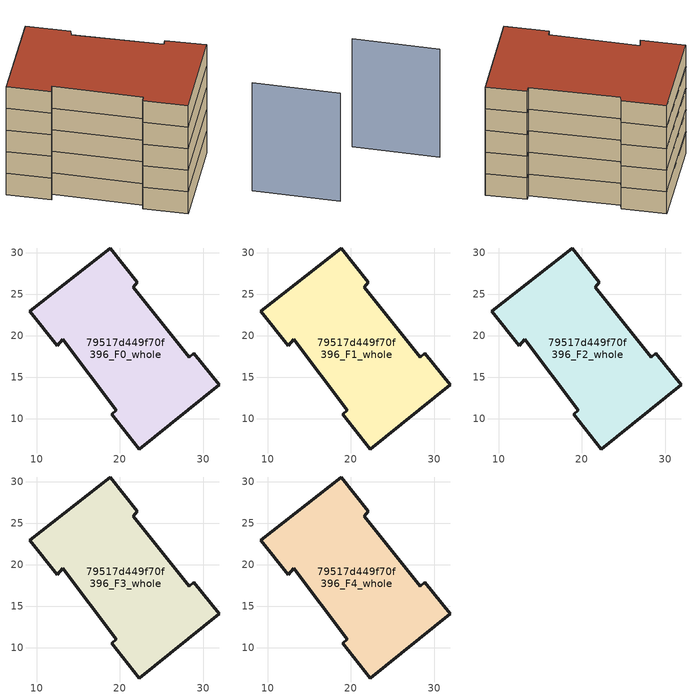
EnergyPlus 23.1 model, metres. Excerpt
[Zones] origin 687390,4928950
79517d449f70f396_F0_whole
 floor ground (EU_floor_Construction): 22.11,26.4 21.62,25.81 28.31,17.4 28.87,17.91 31.92,14.11 22.3,6.39 19.01,10.54 19.57,11.04 13.16,19.56 12.46,18.79 9.19,22.94 18.84,30.54 z0
 wall outside (EU_wall_Construction): 18.84,30.54 9.19,22.94 12.46,18.79 13.16,19.56 19.57,11.04 19.01,10.54 22.3,6.39 31.92,14.11 28.87,17.91 28.31,17.4 21.62,25.81 22.11,26.4 18.84,30.54 z0:3
79517d449f70f396_F1_whole
 floor to 79517d449f70f396_F0_whole (EU_floor_Construction): 22.11,26.4 21.62,25.81 28.31,17.4 28.87,17.91 31.92,14.11 22.3,6.39 19.01,10.54 19.57,11.04 13.16,19.56 12.46,18.79 9.19,22.94 18.84,30.54 z3
 wall outside (EU_wall_Construction): 18.84,30.54 9.19,22.94 12.46,18.79 13.16,19.56 19.57,11.04 19.01,10.54 22.3,6.39 31.92,14.11 28.87,17.91 28.31,17.4 21.62,25.81 22.11,26.4 18.84,30.54 z3:6
79517d449f70f396_F2_whole
 floor to 79517d449f70f396_F1_whole (EU_floor_Construction): 22.11,26.4 21.62,25.81 28.31,17.4 28.87,17.91 31.92,14.11 22.3,6.39 19.01,10.54 19.57,11.04 13.16,19.56 12.46,18.79 9.19,22.94 18.84,30.54 z6
 wall outside (EU_wall_Construction): 18.84,30.54 9.19,22.94 12.46,18.79 13.16,19.56 19.57,11.04 19.01,10.54 22.3,6.39 31.92,14.11 28.87,17.91 28.31,17.4 21.62,25.81 22.11,26.4 18.84,30.54 z6:9
79517d449f70f396_F3_whole
 floor to 79517d449f70f396_F2_whole (EU_floor_Construction): 22.11,26.4 21.62,25.81 28.31,17.4 28.87,17.91 31.92,14.11 22.3,6.39 19.01,10.54 19.57,11.04 13.16,19.56 12.46,18.79 9.19,22.94 18.84,30.54 z9
 wall outside (EU_wall_Construction): 18.84,30.54 9.19,22.94 12.46,18.79 13.16,19.56 19.57,11.04 19.01,10.54 22.3,6.39 31.92,14.11 28.87,17.91 28.31,17.4 21.62,25.81 22.11,26.4 18.84,30.54 z9:12
79517d449f70f396_F4_whole
 floor to 79517d449f70f396_F3_whole (EU_floor_Construction): 22.11,26.4 21.62,25.81 28.31,17.4 28.87,17.91 31.92,14.11 22.3,6.39 19.01,10.54 19.57,11.04 13.16,19.56 12.46,18.79 9.19,22.94 18.84,30.54 z12
 wall outside (EU_wall_Construction): 18.84,30.54 9.19,22.94 12.46,18.79 13.16,19.56 19.57,11.04 19.01,10.54 22.3,6.39 31.92,14.11 28.87,17.91 28.31,17.4 21.62,25.81 22.11,26.4 18.84,30.54 z12:15
 roof outside (EU_roof_Construction): 31.92,14.11 28.87,17.91 28.31,17.4 21.62,25.81 22.11,26.4 18.84,30.54 9.19,22.94 12.46,18.79 13.16,19.56 19.57,11.04 19.01,10.54 22.3,6.39 z15
shading: 36.9,-3.2 30.79,5.02 z0:15
[Building]
EU S2 Campaign: North Axis=0; Terrain=City; Solar Distribution=FullExterior
[Site:Location]
Bologna: Latitude=44.5; Longitude=11.25; Time Zone=1; Elevation=37
[SizingPeriod:WeatherFileDays]
AnnualSizingPeriod: Begin Month=1; Begin Day of Month=1; End Month=12; End Day of Month=31; Day of Week for Start Day=Monday; Use Weather File Daylight Saving Period=No; Use Weather File Rain and Snow Indicators=No
[MATERIAL]
EU_InternalMass_Material: Roughness=MediumRough; Thickness=0.1; Conductivity=1; Density=1800; Specific Heat=900; Thermal Absorptance=0.9; Solar Absorptance=0.7; Visible Absorptance=0.7
[MATERIAL:NOMASS] Roughness=MediumRough; Thermal Absorptance=0.9; Solar Absorptance=0.7; Visible Absorptance=0.7
Name | Thermal Resistance
EU_wall_NoMass | 0.905828
EU_roof_NoMass | 0.37593
EU_floor_NoMass | 0.67114
[CONSTRUCTION]
EU_wall_Construction: EU_wall_NoMass
EU_roof_Construction: EU_roof_NoMass
EU_floor_Construction: EU_floor_NoMass
EU_InternalMass_Construction: EU_InternalMass_Material
[ZONE] Type=1; Multiplier=1; Ceiling Height=autocalculate; Floor Area=autocalculate; Part of Total Floor Area=Yes
Name | Volume
79517d449f70f396_F0_whole | 724.393
79517d449f70f396_F1_whole; 79517d449f70f396_F2_whole; 79517d449f70f396_F3_whole; 79517d449f70f396_F4_whole | 724.395
[INTERNALMASS] Construction=EU_InternalMass_Construction; Surface Area=241.465
Name | Zone or ZoneList
79517d449f70f396_F0_whole_EU_InternalMass | 79517d449f70f396_F0_whole
79517d449f70f396_F1_whole_EU_InternalMass | 79517d449f70f396_F1_whole
79517d449f70f396_F2_whole_EU_InternalMass | 79517d449f70f396_F2_whole
79517d449f70f396_F3_whole_EU_InternalMass | 79517d449f70f396_F3_whole
79517d449f70f396_F4_whole_EU_InternalMass | 79517d449f70f396_F4_whole
[OTHEREQUIPMENT] Fuel Type=Electricity; Design Level Calculation Method=Watts/Area; Power per Zone Floor Area=1; Fraction Latent=0; Fraction Radiant=0; Fraction Lost=0; Carbon Dioxide Generation Rate=0; EndUse Subcategory=EU_Step8_InternalGains
Name | Zone or ZoneList or Space or SpaceList | Schedule
EU_Step8_InternalGain_79517d449f70f396_F0_whole_f000 | 79517d449f70f396_F0_whole | EU_Step8_GainSchedule_79517d449f70f396_F0_whole_f000
EU_Step8_InternalGain_79517d449f70f396_F1_whole_f000 | 79517d449f70f396_F1_whole | EU_Step8_GainSchedule_79517d449f70f396_F1_whole_f000
EU_Step8_InternalGain_79517d449f70f396_F2_whole_f000 | 79517d449f70f396_F2_whole | EU_Step8_GainSchedule_79517d449f70f396_F2_whole_f000
EU_Step8_InternalGain_79517d449f70f396_F3_whole_f000 | 79517d449f70f396_F3_whole | EU_Step8_GainSchedule_79517d449f70f396_F3_whole_f000
EU_Step8_InternalGain_79517d449f70f396_F4_whole_f000 | 79517d449f70f396_F4_whole | EU_Step8_GainSchedule_79517d449f70f396_F4_whole_f000
[ZONEVENTILATION:DESIGNFLOWRATE] Schedule=EU_AlwaysOn; Design Flow Rate Calculation Method=AirChanges/Hour; Air Changes per Hour=0.73129; Ventilation Type=Natural; Fan Pressure Rise=0; Fan Total Efficiency=1; Constant Term Coefficient=1; Temperature Term Coefficient=0; Velocity Term Coefficient=0; Velocity Squared Term Coefficient=0; Minimum Indoor Temperature=-100; Maximum Indoor Temperature=100; Delta Temperature=-100; Minimum Outdoor Temperature=-100; Maximum Outdoor Temperature=100; Maximum Wind Speed=40
Name | Zone or ZoneList or Space or SpaceList
EU_ConstantAir_79517d449f70f396_F0_whole | 79517d449f70f396_F0_whole
EU_ConstantAir_79517d449f70f396_F1_whole | 79517d449f70f396_F1_whole
EU_ConstantAir_79517d449f70f396_F2_whole | 79517d449f70f396_F2_whole
EU_ConstantAir_79517d449f70f396_F3_whole | 79517d449f70f396_F3_whole
EU_ConstantAir_79517d449f70f396_F4_whole | 79517d449f70f396_F4_whole
[HVACTEMPLATE:THERMOSTAT] Constant Heating Setpoint=20; Constant Cooling Setpoint=50
EU_HeatOnly_79517d449f70f396_F0_whole; EU_HeatOnly_79517d449f70f396_F1_whole; EU_HeatOnly_79517d449f70f396_F2_whole; EU_HeatOnly_79517d449f70f396_F3_whole; EU_HeatOnly_79517d449f70f396_F4_whole
[HVACTEMPLATE:ZONE:IDEALLOADSAIRSYSTEM] System Availability Schedule=EU_AlwaysOn; Maximum Heating Supply Air Temperature=50; Minimum Cooling Supply Air Temperature=13; Maximum Heating Supply Air Humidity Ratio=0.0156; Minimum Cooling Supply Air Humidity Ratio=0.0077; Heating Limit=NoLimit; Cooling Limit=NoLimit; Heating Availability Schedule=EU_AlwaysOn; Cooling Availability Schedule=EU_CoolingOff; Dehumidification Control Type=ConstantSensibleHeatRatio; Cooling Sensible Heat Ratio=0.7; Dehumidification Setpoint=60; Humidification Control Type=None; Humidification Setpoint=30; Outdoor Air Method=None; Outdoor Air Flow Rate per Person=0.00944; Outdoor Air Flow Rate per Zone Floor Area=0; Outdoor Air Flow Rate per Zone=0; Demand Controlled Ventilation Type=None; Outdoor Air Economizer Type=NoEconomizer; Heat Recovery Type=None; Sensible Heat Recovery Effectiveness=0.7; Latent Heat Recovery Effectiveness=0.65
Name | Template Thermostat
79517d449f70f396_F0_whole | EU_HeatOnly_79517d449f70f396_F0_whole
79517d449f70f396_F1_whole | EU_HeatOnly_79517d449f70f396_F1_whole
79517d449f70f396_F2_whole | EU_HeatOnly_79517d449f70f396_F2_whole
79517d449f70f396_F3_whole | EU_HeatOnly_79517d449f70f396_F3_whole
79517d449f70f396_F4_whole | EU_HeatOnly_79517d449f70f396_F4_whole
[SIZING:ZONE] Zone Cooling Design Supply Air Temperature Input Method=SupplyAirTemperature; Zone Cooling Design Supply Air Temperature=13; Zone Heating Design Supply Air Temperature Input Method=SupplyAirTemperature; Zone Heating Design Supply Air Temperature=50; Zone Cooling Design Supply Air Humidity Ratio=0.008; Zone Heating Design Supply Air Humidity Ratio=0.008; Cooling Design Air Flow Method=DesignDay; Cooling Design Air Flow Rate=0; Cooling Minimum Air Flow per Zone Floor Area=0.000762; Cooling Minimum Air Flow=0; Cooling Minimum Air Flow Fraction=0.2; Heating Design Air Flow Method=DesignDay; Heating Design Air Flow Rate=0; Heating Maximum Air Flow per Zone Floor Area=0.002032; Heating Maximum Air Flow=0.141576; Heating Maximum Air Flow Fraction=0.3; Account for Dedicated Outdoor Air System=No; Dedicated Outdoor Air System Control Strategy=NeutralSupplyAir; Dedicated Outdoor Air Low Setpoint Temperature for Design=autosize; Dedicated Outdoor Air High Setpoint Temperature for Design=autosize; Zone Load Sizing Method=Sensible Load Only No Latent Load; Zone Latent Cooling Design Supply Air Humidity Ratio Input Method=HumidityRatioDifference; Zone Cooling Design Supply Air Humidity Ratio Difference=0.005; Zone Latent Heating Design Supply Air Humidity Ratio Input Method=HumidityRatioDifference; Zone Humidification Design Supply Air Humidity Ratio Difference=0.005
79517d449f70f396_F0_whole; 79517d449f70f396_F1_whole; 79517d449f70f396_F2_whole; 79517d449f70f396_F3_whole; 79517d449f70f396_F4_whole
[SCHEDULE:CONSTANT]
Name | Hourly Value
EU_AlwaysOn | 1
EU_CoolingOff | 0
[SCHEDULE:FILE] Column Number=1; Rows to Skip at Top=0; Number of Hours of Data=8760; Column Separator=Comma; Interpolate to Timestep=No; Minutes per Item=60; Adjust Schedule for Daylight Savings=Yes
Name | File
EU_Step8_GainSchedule_79517d449f70f396_F0_whole_f000 | ../../schedules/79517d449f70f396/79517d449f70f396_F0_whole_f000_gain.csv
EU_Step8_GainSchedule_79517d449f70f396_F1_whole_f000 | ../../schedules/79517d449f70f396/79517d449f70f396_F1_whole_f000_gain.csv
EU_Step8_GainSchedule_79517d449f70f396_F2_whole_f000 | ../../schedules/79517d449f70f396/79517d449f70f396_F2_whole_f000_gain.csv
EU_Step8_GainSchedule_79517d449f70f396_F3_whole_f000 | ../../schedules/79517d449f70f396/79517d449f70f396_F3_whole_f000_gain.csv
EU_Step8_GainSchedule_79517d449f70f396_F4_whole_f000 | ../../schedules/79517d449f70f396/79517d449f70f396_F4_whole_f000_gain.csv
